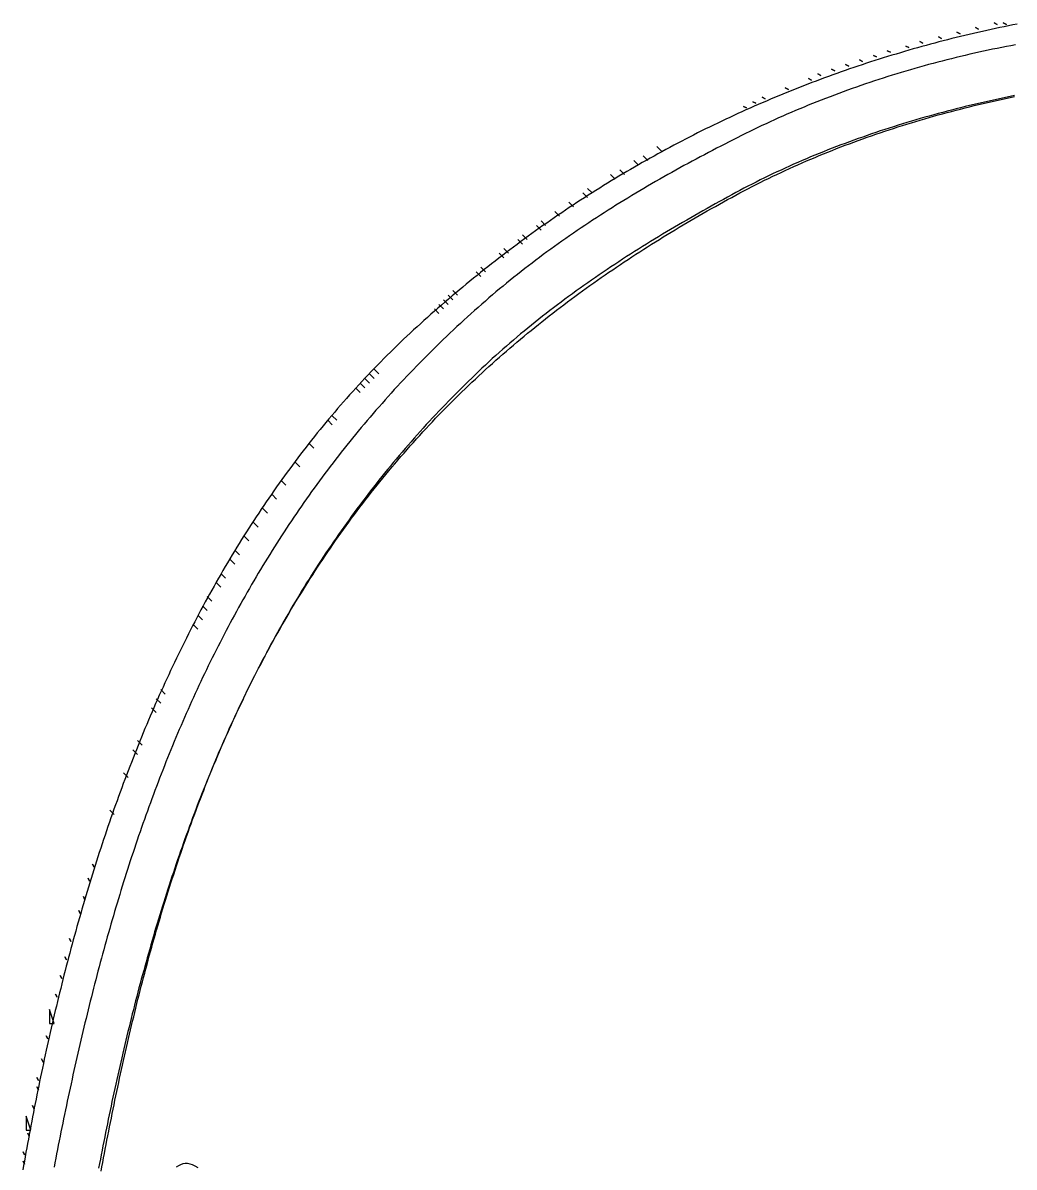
# Model space of a CAD drawing. Extents: x 0 to 2380, y 238 to 1416.
# Drawn here: x 1345.4 to 1559.1, y 688.7 to 935.3 of the extents above; entities that cross this region are included whole.
import ezdxf

# ---------------------------------------------------------------- set-up
doc = ezdxf.new("R2010")
doc.units = 0
doc.header["$MEASUREMENT"] = 0
for name, color, linetype in [('C117', 117, 'Continuous'), ('C18', 18, 'Continuous'), ('C250', 250, 'Continuous'), ('C251', 251, 'Continuous'), ('C252', 252, 'Continuous'), ('C253', 253, 'Continuous'), ('C39', 39, 'Continuous'), ('C77', 77, 'Continuous')]:
    doc.layers.add(name, color=color, linetype=linetype)

msp = doc.modelspace()

# ---------------------------------------------------------------- linework, layer by layer
at = {"layer": 'C117'}
msp.add_lwpolyline([(1348.4, 705.98), (1348.73, 705.32), (1348.4, 705.98)], dxfattribs=at)
at = {"layer": 'C18'}
msp.add_lwpolyline([(1559.76, 935.06), (1558.82, 934.87), (1557.87, 934.68), (1556.93, 934.49), (1555.98, 934.3), (1555.04, 934.1), (1554.1, 933.89), (1553.16, 933.69), (1552.22, 933.48), (1551.28, 933.27), (1550.34, 933.05), (1549.4, 932.83), (1548.46, 932.61), (1547.53, 932.39), (1546.59, 932.16), (1545.66, 931.92), (1544.73, 931.69), (1543.8, 931.45), (1542.87, 931.21), (1541.94, 930.96), (1541.01, 930.72), (1540.08, 930.46), (1539.16, 930.21), (1538.23, 929.95), (1537.31, 929.69), (1536.38, 929.43), (1535.46, 929.16), (1534.54, 928.89), (1533.62, 928.61), (1532.7, 928.34), (1531.78, 928.05), (1530.87, 927.77), (1529.95, 927.48), (1529.04, 927.19), (1528.13, 926.9), (1527.21, 926.6), (1526.3, 926.3), (1525.39, 926), (1524.48, 925.69), (1523.58, 925.38), (1522.67, 925.07), (1521.76, 924.75), (1520.86, 924.43), (1519.96, 924.1), (1519.05, 923.78), (1518.15, 923.45), (1517.25, 923.11), (1516.36, 922.78), (1515.46, 922.44), (1514.56, 922.09), (1513.67, 921.75), (1512.77, 921.4), (1511.88, 921.05), (1510.99, 920.69), (1510.1, 920.33), (1509.21, 919.97), (1508.32, 919.6), (1507.44, 919.23), (1506.55, 918.86), (1505.67, 918.48), (1504.78, 918.1), (1503.9, 917.72), (1503.02, 917.34), (1502.14, 916.95), (1501.26, 916.55), (1500.39, 916.16), (1499.51, 915.76), (1498.64, 915.36), (1497.77, 914.95), (1496.9, 914.54), (1496.03, 914.13), (1495.16, 913.72), (1494.29, 913.3), (1493.42, 912.87), (1492.56, 912.45), (1491.69, 912.02), (1490.83, 911.59), (1489.97, 911.15), (1489.11, 910.72), (1488.25, 910.27), (1487.4, 909.83), (1486.54, 909.38), (1485.69, 908.93), (1484.83, 908.47), (1483.98, 908.02), (1483.13, 907.55), (1482.28, 907.09), (1481.44, 906.62), (1480.59, 906.15), (1479.75, 905.68), (1478.9, 905.2), (1478.06, 904.72), (1477.22, 904.23), (1476.38, 903.74), (1475.54, 903.25), (1474.71, 902.76), (1473.87, 902.26), (1473.04, 901.76), (1472.21, 901.26), (1471.38, 900.75), (1470.55, 900.24), (1469.72, 899.72), (1468.9, 899.21), (1468.07, 898.69), (1467.25, 898.16), (1466.43, 897.63), (1465.61, 897.1), (1464.79, 896.57), (1463.97, 896.03), (1463.15, 895.49), (1462.34, 894.95), (1461.53, 894.4), (1460.72, 893.85), (1459.91, 893.3), (1459.1, 892.74), (1458.29, 892.18), (1457.49, 891.61), (1456.68, 891.05), (1455.88, 890.48), (1455.08, 889.9), (1454.28, 889.33), (1453.49, 888.75), (1452.69, 888.16), (1451.9, 887.58), (1451.1, 886.99), (1450.31, 886.39), (1449.52, 885.8), (1448.74, 885.2), (1447.95, 884.59), (1447.16, 883.99), (1446.38, 883.38), (1445.6, 882.76), (1444.82, 882.15), (1444.04, 881.53), (1443.27, 880.9), (1442.49, 880.28), (1441.72, 879.65), (1440.95, 879.01), (1440.18, 878.38), (1439.41, 877.74), (1438.64, 877.09), (1437.88, 876.45), (1437.11, 875.8), (1436.35, 875.15), (1435.59, 874.49), (1434.83, 873.83), (1434.08, 873.17), (1433.32, 872.5), (1432.57, 871.83), (1431.82, 871.16), (1431.07, 870.48), (1430.33, 869.81), (1429.6, 869.14), (1428.88, 868.47), (1428.15, 867.79), (1427.44, 867.11), (1426.72, 866.43), (1426.01, 865.74), (1425.3, 865.05), (1424.6, 864.36), (1423.9, 863.67), (1423.2, 862.97), (1422.51, 862.27), (1421.82, 861.57), (1421.14, 860.86), (1420.46, 860.15), (1419.78, 859.44), (1419.11, 858.73), (1418.44, 858.01), (1417.78, 857.29), (1417.11, 856.57), (1416.46, 855.84), (1415.8, 855.11), (1415.15, 854.38), (1414.5, 853.65), (1413.86, 852.91), (1413.22, 852.17), (1412.58, 851.43), (1411.95, 850.69), (1411.32, 849.94), (1410.7, 849.19), (1410.08, 848.44), (1409.46, 847.68), (1408.84, 846.93), (1408.23, 846.17), (1407.62, 845.4), (1407.02, 844.64), (1406.42, 843.87), (1405.82, 843.1), (1405.23, 842.33), (1404.64, 841.56), (1404.05, 840.78), (1403.47, 840), (1402.89, 839.22), (1402.31, 838.44), (1401.74, 837.65), (1401.17, 836.86), (1400.61, 836.07), (1400.04, 835.28), (1399.48, 834.48), (1398.93, 833.68), (1398.38, 832.88), (1397.83, 832.08), (1397.28, 831.28), (1396.74, 830.47), (1396.2, 829.66), (1395.66, 828.85), (1395.13, 828.04), (1394.6, 827.22), (1394.08, 826.4), (1393.55, 825.58), (1393.03, 824.76), (1392.52, 823.94), (1392, 823.11), (1391.49, 822.29), (1390.99, 821.46), (1390.48, 820.62), (1389.98, 819.79), (1389.49, 818.95), (1388.99, 818.12), (1388.5, 817.28), (1388.01, 816.44), (1387.53, 815.59), (1387.05, 814.75), (1386.57, 813.9), (1386.09, 813.05), (1385.62, 812.2), (1385.15, 811.35), (1384.68, 810.49), (1384.22, 809.64), (1383.76, 808.78), (1383.3, 807.92), (1382.85, 807.06), (1382.4, 806.19), (1381.95, 805.33), (1381.51, 804.46), (1381.06, 803.59), (1380.62, 802.72), (1380.19, 801.85), (1379.75, 800.98), (1379.32, 800.1), (1378.89, 799.22), (1378.47, 798.35), (1378.05, 797.47), (1377.63, 796.58), (1377.21, 795.7), (1376.8, 794.82), (1376.39, 793.93), (1375.98, 793.04), (1375.58, 792.15), (1375.17, 791.26), (1374.77, 790.37), (1374.38, 789.48), (1373.98, 788.58), (1373.59, 787.69), (1373.2, 786.79), (1372.82, 785.89), (1372.44, 784.99), (1372.05, 784.09), (1371.68, 783.19), (1371.3, 782.28), (1370.93, 781.38), (1370.56, 780.47), (1370.19, 779.56), (1369.83, 778.65), (1369.47, 777.74), (1369.11, 776.83), (1368.75, 775.92), (1368.4, 775), (1368.05, 774.09), (1367.7, 773.17), (1367.35, 772.25), (1367.01, 771.34), (1366.67, 770.42), (1366.33, 769.5), (1365.99, 768.57), (1365.66, 767.65), (1365.33, 766.73), (1365, 765.8), (1364.67, 764.88), (1364.35, 763.95), (1364.03, 763.02), (1363.71, 762.09), (1363.39, 761.16), (1363.08, 760.23), (1362.77, 759.3), (1362.46, 758.37), (1362.15, 757.44), (1361.84, 756.5), (1361.54, 755.57), (1361.24, 754.63), (1360.94, 753.69), (1360.65, 752.76), (1360.36, 751.82), (1360.07, 750.88), (1359.78, 749.94), (1359.49, 749), (1359.21, 748.06), (1358.93, 747.12), (1358.65, 746.18), (1358.37, 745.23), (1358.09, 744.29), (1357.82, 743.34), (1357.55, 742.4), (1357.28, 741.45), (1357.02, 740.51), (1356.75, 739.56), (1356.49, 738.61), (1356.23, 737.67), (1355.97, 736.72), (1355.72, 735.77), (1355.46, 734.82), (1355.21, 733.87), (1354.96, 732.92), (1354.71, 731.97), (1354.47, 731.02), (1354.22, 730.07), (1353.98, 729.12), (1353.74, 728.16), (1353.51, 727.21), (1353.27, 726.26), (1353.04, 725.31), (1352.81, 724.35), (1352.58, 723.4), (1352.35, 722.44), (1352.12, 721.49), (1351.9, 720.54), (1351.68, 719.58), (1351.46, 718.63), (1351.24, 717.67), (1351.03, 716.72), (1350.81, 715.76), (1350.6, 714.81), (1350.39, 713.85), (1350.18, 712.89), (1349.97, 711.94), (1349.77, 710.98), (1349.56, 710.03), (1349.36, 709.07), (1349.16, 708.11), (1348.97, 707.16), (1348.77, 706.2), (1348.57, 705.25), (1348.38, 704.29), (1348.19, 703.33), (1348, 702.38), (1347.81, 701.42), (1347.63, 700.47), (1347.44, 699.51), (1347.26, 698.56), (1347.08, 697.6), (1346.9, 696.64), (1346.72, 695.69), (1346.55, 694.73), (1346.37, 693.78), (1346.2, 692.83), (1346.03, 691.87), (1345.86, 690.92), (1345.69, 689.96), (1345.52, 689.01), (1345.36, 688.06)], dxfattribs=at)
at = {"layer": 'C250'}
for points in [[(1535.73, 930.32), (1536.4, 929.98), (1535.73, 930.32)], [(1522.73, 926.32), (1523.4, 925.98), (1522.73, 926.32)], [(1514.73, 923.32), (1515.4, 922.98), (1514.73, 923.32)], [(1509.73, 921.32), (1510.4, 920.98), (1509.73, 921.32)], [(1559.17, 919.63), (1558.2, 919.43), (1557.23, 919.23), (1556.26, 919.03), (1555.29, 918.82), (1554.32, 918.61), (1553.35, 918.39), (1552.38, 918.18), (1551.41, 917.95), (1550.45, 917.73), (1549.48, 917.49), (1548.51, 917.26), (1547.54, 917.02), (1546.57, 916.78), (1545.6, 916.53), (1544.63, 916.28), (1543.67, 916.02), (1542.7, 915.76), (1541.74, 915.5), (1540.77, 915.23), (1539.81, 914.96), (1538.84, 914.69), (1537.88, 914.41), (1536.92, 914.12), (1535.96, 913.83), (1535, 913.54), (1534.04, 913.24), (1533.08, 912.94), (1532.13, 912.64), (1531.17, 912.33), (1530.22, 912.02), (1529.27, 911.7), (1528.31, 911.38), (1527.37, 911.05), (1526.42, 910.72), (1525.47, 910.38), (1524.53, 910.04), (1523.59, 909.7), (1522.65, 909.35), (1521.71, 909), (1520.77, 908.64), (1519.84, 908.28), (1518.91, 907.92), (1517.98, 907.55), (1517.05, 907.17), (1516.12, 906.79), (1515.2, 906.41), (1514.28, 906.02), (1513.36, 905.63), (1512.45, 905.23), (1511.53, 904.83), (1510.62, 904.43), (1509.72, 904.02), (1508.81, 903.6), (1507.91, 903.18), (1507.01, 902.76), (1506.12, 902.33), (1505.22, 901.89), (1504.34, 901.46), (1503.45, 901.01), (1502.57, 900.57), (1501.69, 900.12), (1500.81, 899.66), (1499.94, 899.2), (1499.07, 898.73), (1498.18, 898.25), (1497.29, 897.77), (1496.4, 897.28), (1495.52, 896.8), (1494.63, 896.31), (1493.75, 895.82), (1492.87, 895.32), (1491.99, 894.83), (1491.11, 894.33), (1490.23, 893.83), (1489.35, 893.33), (1488.47, 892.82), (1487.6, 892.31), (1486.73, 891.8), (1485.85, 891.29), (1484.98, 890.77), (1484.11, 890.26), (1483.25, 889.74), (1482.38, 889.21), (1481.52, 888.69), (1480.66, 888.16), (1479.79, 887.63), (1478.94, 887.09), (1478.08, 886.56), (1477.22, 886.02), (1476.37, 885.47), (1475.52, 884.93), (1474.67, 884.38), (1473.82, 883.82), (1472.98, 883.27), (1472.14, 882.71), (1471.3, 882.15), (1470.46, 881.58), (1469.62, 881.02), (1468.79, 880.44), (1467.96, 879.87), (1467.13, 879.29), (1466.3, 878.71), (1465.48, 878.12), (1464.65, 877.53), (1463.84, 876.94), (1463.02, 876.35), (1462.21, 875.75), (1461.39, 875.14), (1460.59, 874.54), (1459.78, 873.93), (1458.98, 873.31), (1458.18, 872.69), (1457.38, 872.07), (1456.59, 871.45), (1455.8, 870.82), (1455.01, 870.18), (1454.23, 869.54), (1453.44, 868.9), (1452.67, 868.26), (1451.89, 867.61), (1451.12, 866.95), (1450.35, 866.29), (1449.59, 865.63), (1448.82, 864.96), (1448.07, 864.29), (1447.31, 863.62), (1446.56, 862.94), (1445.81, 862.25), (1445.07, 861.56), (1444.32, 860.87), (1443.59, 860.17), (1442.85, 859.47), (1442.12, 858.77), (1441.4, 858.07), (1440.68, 857.36), (1439.96, 856.65), (1439.25, 855.94), (1438.54, 855.23), (1437.83, 854.52), (1437.13, 853.8), (1436.44, 853.08), (1435.74, 852.36), (1435.05, 851.64), (1434.37, 850.91), (1433.69, 850.18), (1433.01, 849.45), (1432.34, 848.72), (1431.67, 847.99), (1431.01, 847.25), (1430.35, 846.52), (1429.69, 845.78), (1429.04, 845.03), (1428.39, 844.29), (1427.75, 843.54), (1427.11, 842.8), (1426.47, 842.05), (1425.84, 841.29), (1425.21, 840.54), (1424.59, 839.79), (1423.97, 839.03), (1423.35, 838.27), (1422.74, 837.51), (1422.13, 836.74), (1421.52, 835.98), (1420.92, 835.21), (1420.32, 834.44), (1419.73, 833.67), (1419.14, 832.9), (1418.55, 832.12), (1417.97, 831.34), (1417.39, 830.57), (1416.81, 829.78), (1416.24, 829), (1415.67, 828.22), (1415.1, 827.43), (1414.54, 826.64), (1413.99, 825.85), (1413.43, 825.06), (1412.88, 824.27), (1412.33, 823.47), (1411.79, 822.68), (1411.25, 821.88), (1410.71, 821.08), (1410.18, 820.28), (1409.65, 819.47), (1409.12, 818.67), (1408.6, 817.86), (1408.08, 817.05), (1407.56, 816.24), (1407.05, 815.43), (1406.54, 814.61), (1406.04, 813.8), (1405.53, 812.98), (1405.04, 812.16), (1404.54, 811.34), (1404.05, 810.52), (1403.56, 809.7), (1403.07, 808.87), (1402.59, 808.04), (1402.11, 807.21), (1401.63, 806.38), (1401.16, 805.55), (1400.69, 804.72), (1400.22, 803.88), (1399.76, 803.05), (1399.3, 802.21), (1398.84, 801.37), (1398.39, 800.53), (1397.94, 799.69), (1397.49, 798.84), (1397.05, 798), (1396.6, 797.15), (1396.17, 796.3), (1395.73, 795.45), (1395.3, 794.6), (1394.87, 793.75), (1394.44, 792.89), (1394.02, 792.04), (1393.6, 791.18), (1393.18, 790.32), (1392.77, 789.46), (1392.35, 788.6), (1391.94, 787.74), (1391.54, 786.87), (1391.14, 786.01), (1390.74, 785.14), (1390.34, 784.27), (1389.94, 783.4), (1389.55, 782.53), (1389.16, 781.66), (1388.78, 780.79), (1388.39, 779.91), (1388.01, 779.04), (1387.63, 778.16), (1387.26, 777.28), (1386.89, 776.4), (1386.52, 775.52), (1386.15, 774.64), (1385.79, 773.76), (1385.42, 772.87), (1385.06, 771.99), (1384.71, 771.1), (1384.35, 770.21), (1384, 769.32), (1383.65, 768.43), (1383.31, 767.54), (1382.96, 766.65), (1382.62, 765.75), (1382.29, 764.86), (1381.95, 763.96), (1381.62, 763.06), (1381.28, 762.16), (1380.96, 761.26), (1380.63, 760.36), (1380.31, 759.46), (1379.99, 758.56), (1379.67, 757.65), (1379.35, 756.75), (1379.04, 755.84), (1378.72, 754.94), (1378.41, 754.03), (1378.11, 753.12), (1377.8, 752.21), (1377.5, 751.3), (1377.2, 750.39), (1376.9, 749.47), (1376.61, 748.56), (1376.31, 747.64), (1376.02, 746.73), (1375.73, 745.81), (1375.45, 744.89), (1375.16, 743.98), (1374.88, 743.06), (1374.6, 742.14), (1374.32, 741.21), (1374.04, 740.29), (1373.77, 739.37), (1373.5, 738.44), (1373.23, 737.52), (1372.96, 736.59), (1372.7, 735.67), (1372.43, 734.74), (1372.17, 733.81), (1371.91, 732.88), (1371.65, 731.95), (1371.4, 731.02), (1371.14, 730.09), (1370.89, 729.16), (1370.64, 728.23), (1370.39, 727.29), (1370.15, 726.36), (1369.9, 725.42), (1369.66, 724.49), (1369.42, 723.55), (1369.18, 722.61), (1368.95, 721.68), (1368.71, 720.74), (1368.48, 719.8), (1368.25, 718.86), (1368.02, 717.92), (1367.79, 716.98), (1367.56, 716.03), (1367.34, 715.09), (1367.12, 714.15), (1366.9, 713.21), (1366.68, 712.26), (1366.46, 711.32), (1366.24, 710.37), (1366.03, 709.42), (1365.82, 708.48), (1365.6, 707.53), (1365.39, 706.58), (1365.19, 705.63), (1364.98, 704.69), (1364.78, 703.74), (1364.57, 702.79), (1364.37, 701.84), (1364.17, 700.88), (1363.97, 699.93), (1363.77, 698.98), (1363.58, 698.03), (1363.38, 697.08), (1363.19, 696.12), (1363, 695.17), (1362.81, 694.22), (1362.62, 693.26), (1362.43, 692.31), (1362.25, 691.35), (1362.06, 690.4), (1361.88, 689.44), (1361.69, 688.48)], [(1502.73, 918.32), (1503.4, 917.98), (1502.73, 918.32)], [(1504.73, 919.32), (1505.4, 918.98), (1504.73, 919.32)], [(1452.07, 888.65), (1453.07, 887.65), (1452.07, 888.65)], [(1434.07, 873.65), (1435.07, 872.65), (1434.07, 873.65)], [(1420.07, 859.65), (1421.07, 858.65), (1420.07, 859.65)], [(1421.07, 860.65), (1422.07, 859.65), (1421.07, 860.65)], [(1358.4, 746.98), (1358.73, 746.32), (1358.4, 746.98)], [(1357.4, 743.98), (1357.73, 743.32), (1357.4, 743.98)], [(1346.4, 695.98), (1346.73, 695.32), (1346.4, 695.98)], [(1345.4, 689.98), (1345.73, 689.32), (1345.4, 689.98)]]:
    msp.add_lwpolyline(points, dxfattribs=at)
at = {"layer": 'C251'}
for points in [[(1556.73, 935.32), (1557.4, 934.98), (1556.73, 935.32)], [(1542.73, 932.32), (1543.4, 931.98), (1542.73, 932.32)], [(1546.73, 933.32), (1547.4, 932.98), (1546.73, 933.32)], [(1538.73, 931.32), (1539.4, 930.98), (1538.73, 931.32)], [(1528.73, 928.32), (1529.4, 927.98), (1528.73, 928.32)], [(1531.73, 929.32), (1532.4, 928.98), (1531.73, 929.32)], [(1519.73, 925.32), (1520.4, 924.98), (1519.73, 925.32)], [(1525.73, 927.32), (1526.4, 926.98), (1525.73, 927.32)], [(1516.73, 924.32), (1517.4, 923.98), (1516.73, 924.32)], [(1479.07, 906.65), (1480.07, 905.65), (1479.07, 906.65)], [(1474.07, 903.65), (1475.07, 902.65), (1474.07, 903.65)], [(1466.07, 898.65), (1467.07, 897.65), (1466.07, 898.65)], [(1463.07, 896.65), (1464.07, 895.65), (1463.07, 896.65)], [(1460.07, 894.65), (1461.07, 893.65), (1460.07, 894.65)], [(1456.07, 891.65), (1457.07, 890.65), (1456.07, 891.65)], [(1448.07, 885.65), (1449.07, 884.65), (1448.07, 885.65)], [(1443.07, 881.65), (1444.07, 880.65), (1443.07, 881.65)], [(1436.07, 875.65), (1437.07, 874.65), (1436.07, 875.65)], [(1435.07, 874.65), (1436.07, 873.65), (1435.07, 874.65)], [(1419.07, 858.65), (1420.07, 857.65), (1419.07, 858.65)], [(1418.07, 857.65), (1419.07, 856.65), (1418.07, 857.65)], [(1412.07, 850.65), (1413.07, 849.65), (1412.07, 850.65)], [(1404.07, 840.65), (1405.07, 839.65), (1404.07, 840.65)], [(1399.07, 833.65), (1400.07, 832.65), (1399.07, 833.65)], [(1397.07, 830.65), (1398.07, 829.65), (1397.07, 830.65)], [(1395.07, 827.65), (1396.07, 826.65), (1395.07, 827.65)], [(1393.07, 824.65), (1394.07, 823.65), (1393.07, 824.65)], [(1390.07, 819.65), (1391.07, 818.65), (1390.07, 819.65)], [(1387.07, 814.65), (1388.07, 813.65), (1387.07, 814.65)], [(1384.07, 809.65), (1385.07, 808.65), (1384.07, 809.65)], [(1383.07, 807.65), (1384.07, 806.65), (1383.07, 807.65)], [(1382.07, 805.65), (1383.07, 804.65), (1382.07, 805.65)], [(1374.07, 789.65), (1375.07, 788.65), (1374.07, 789.65)], [(1375.07, 791.65), (1376.07, 790.65), (1375.07, 791.65)], [(1370.07, 780.65), (1371.07, 779.65), (1370.07, 780.65)], [(1360.4, 753.98), (1360.73, 753.32), (1360.4, 753.98)], [(1354.4, 733.98), (1354.73, 733.32), (1354.4, 733.98)], [(1353.4, 729.98), (1353.73, 729.32), (1353.4, 729.98)], [(1352.4, 725.98), (1352.73, 725.32), (1352.4, 725.98)], [(1351.07, 722.65), (1351.07, 719.65), (1352.07, 719.65), (1351.07, 722.65)], [(1350.4, 716.98), (1350.73, 716.32), (1350.4, 716.98)], [(1349.4, 711.98), (1349.73, 711.32), (1349.4, 711.98)], [(1347.4, 701.98), (1347.73, 701.32), (1347.4, 701.98)]]:
    msp.add_lwpolyline(points, dxfattribs=at)
at = {"layer": 'C252'}
for points in [[(1554.73, 935.32), (1555.4, 934.98), (1554.73, 935.32)], [(1550.73, 934.32), (1551.4, 933.98), (1550.73, 934.32)], [(1482.07, 908.65), (1483.07, 907.65), (1482.07, 908.65)], [(1477.07, 905.65), (1478.07, 904.65), (1477.07, 905.65)], [(1472.07, 902.65), (1473.07, 901.65), (1472.07, 902.65)], [(1467.07, 899.65), (1468.07, 898.65), (1467.07, 899.65)], [(1457.07, 892.65), (1458.07, 891.65), (1457.07, 892.65)], [(1453.07, 889.65), (1454.07, 888.65), (1453.07, 889.65)], [(1449.07, 886.65), (1450.07, 885.65), (1449.07, 886.65)], [(1444.07, 882.65), (1445.07, 881.65), (1444.07, 882.65)], [(1437.07, 876.65), (1438.07, 875.65), (1437.07, 876.65)], [(1438.07, 877.65), (1439.07, 876.65), (1438.07, 877.65)], [(1417.07, 856.65), (1418.07, 855.65), (1417.07, 856.65)], [(1411.07, 849.65), (1412.07, 848.65), (1411.07, 849.65)], [(1407.07, 844.65), (1408.07, 843.65), (1407.07, 844.65)], [(1401.07, 836.65), (1402.07, 835.65), (1401.07, 836.65)], [(1391.07, 821.65), (1392.07, 820.65), (1391.07, 821.65)], [(1388.07, 816.65), (1389.07, 815.65), (1388.07, 816.65)], [(1385.07, 811.65), (1386.07, 810.65), (1385.07, 811.65)], [(1373.07, 787.65), (1374.07, 786.65), (1373.07, 787.65)], [(1369.07, 778.65), (1370.07, 777.65), (1369.07, 778.65)], [(1367.07, 773.65), (1368.07, 772.65), (1367.07, 773.65)], [(1364.07, 765.65), (1365.07, 764.65), (1364.07, 765.65)], [(1359.4, 750.98), (1359.73, 750.32), (1359.4, 750.98)], [(1355.4, 737.98), (1355.73, 737.32), (1355.4, 737.98)], [(1348.4, 707.98), (1348.73, 707.32), (1348.4, 707.98)], [(1345.4, 691.98), (1345.73, 691.32), (1345.4, 691.98)]]:
    msp.add_lwpolyline(points, dxfattribs=at)
at = {"layer": 'C253'}
msp.add_lwpolyline([(1346.07, 699.65), (1346.07, 696.65), (1347.07, 696.65), (1346.07, 699.65)], dxfattribs=at)
at = {"layer": 'C39'}
for points in [[(1559.36, 930.57), (1558.37, 930.39), (1557.39, 930.2), (1556.4, 930.01), (1555.42, 929.82), (1554.43, 929.62), (1553.45, 929.41), (1552.46, 929.2), (1551.47, 928.99), (1550.49, 928.77), (1549.5, 928.54), (1548.51, 928.31), (1547.53, 928.08), (1546.54, 927.84), (1545.55, 927.6), (1544.57, 927.35), (1543.58, 927.1), (1542.6, 926.84), (1541.61, 926.58), (1540.63, 926.32), (1539.65, 926.05), (1538.67, 925.77), (1537.69, 925.5), (1536.71, 925.21), (1535.73, 924.93), (1534.75, 924.63), (1533.78, 924.34), (1532.81, 924.04), (1531.83, 923.73), (1530.86, 923.43), (1529.89, 923.11), (1528.93, 922.8), (1527.96, 922.48), (1527, 922.15), (1526.04, 921.82), (1525.08, 921.49), (1524.12, 921.15), (1523.17, 920.81), (1522.22, 920.46), (1521.27, 920.11), (1520.32, 919.76), (1519.38, 919.4), (1518.43, 919.04), (1517.5, 918.68), (1516.56, 918.31), (1515.63, 917.94), (1514.7, 917.56), (1513.77, 917.18), (1512.85, 916.79), (1511.93, 916.41), (1511.01, 916.01), (1510.1, 915.62), (1509.19, 915.22), (1508.29, 914.82), (1507.39, 914.41), (1506.49, 914), (1505.6, 913.59), (1504.71, 913.17), (1503.82, 912.75), (1502.94, 912.32), (1502.07, 911.9), (1501.17, 911.45), (1500.28, 911.01), (1499.38, 910.56), (1498.49, 910.12), (1497.6, 909.66), (1496.71, 909.21), (1495.82, 908.76), (1494.93, 908.3), (1494.05, 907.84), (1493.16, 907.38), (1492.28, 906.91), (1491.4, 906.44), (1490.51, 905.97), (1489.63, 905.5), (1488.76, 905.03), (1487.88, 904.55), (1487, 904.07), (1486.13, 903.59), (1485.26, 903.1), (1484.39, 902.61), (1483.52, 902.12), (1482.65, 901.63), (1481.78, 901.13), (1480.92, 900.63), (1480.06, 900.13), (1479.2, 899.62), (1478.34, 899.11), (1477.48, 898.6), (1476.63, 898.09), (1475.77, 897.57), (1474.92, 897.05), (1474.07, 896.53), (1473.23, 896), (1472.38, 895.47), (1471.54, 894.94), (1470.7, 894.4), (1469.86, 893.86), (1469.02, 893.32), (1468.19, 892.77), (1467.35, 892.22), (1466.52, 891.67), (1465.7, 891.11), (1464.87, 890.55), (1464.05, 889.99), (1463.23, 889.42), (1462.41, 888.85), (1461.59, 888.28), (1460.78, 887.7), (1459.97, 887.12), (1459.16, 886.54), (1458.35, 885.95), (1457.55, 885.36), (1456.75, 884.76), (1455.95, 884.16), (1455.15, 883.56), (1454.36, 882.95), (1453.57, 882.34), (1452.78, 881.73), (1452, 881.11), (1451.22, 880.49), (1450.44, 879.86), (1449.66, 879.23), (1448.89, 878.6), (1448.12, 877.96), (1447.35, 877.31), (1446.59, 876.67), (1445.83, 876.02), (1445.07, 875.36), (1444.28, 874.68), (1443.51, 874), (1442.73, 873.31), (1441.96, 872.62), (1441.2, 871.93), (1440.44, 871.24), (1439.68, 870.54), (1438.93, 869.85), (1438.18, 869.15), (1437.44, 868.45), (1436.7, 867.75), (1435.97, 867.04), (1435.24, 866.34), (1434.51, 865.63), (1433.79, 864.92), (1433.07, 864.21), (1432.36, 863.49), (1431.65, 862.78), (1430.94, 862.06), (1430.24, 861.34), (1429.54, 860.62), (1428.85, 859.9), (1428.16, 859.18), (1427.47, 858.45), (1426.79, 857.72), (1426.12, 856.99), (1425.44, 856.26), (1424.78, 855.53), (1424.11, 854.79), (1423.45, 854.05), (1422.79, 853.31), (1422.14, 852.57), (1421.49, 851.83), (1420.85, 851.09), (1420.21, 850.34), (1419.57, 849.59), (1418.94, 848.84), (1418.31, 848.09), (1417.68, 847.34), (1417.06, 846.58), (1416.44, 845.83), (1415.83, 845.07), (1415.22, 844.31), (1414.61, 843.55), (1414.01, 842.79), (1413.41, 842.02), (1412.81, 841.25), (1412.22, 840.49), (1411.63, 839.72), (1411.05, 838.94), (1410.47, 838.17), (1409.89, 837.4), (1409.32, 836.62), (1408.75, 835.84), (1408.18, 835.06), (1407.62, 834.28), (1407.06, 833.5), (1406.5, 832.71), (1405.95, 831.93), (1405.4, 831.14), (1404.86, 830.35), (1404.32, 829.56), (1403.78, 828.77), (1403.24, 827.97), (1402.71, 827.18), (1402.18, 826.38), (1401.66, 825.58), (1401.14, 824.78), (1400.62, 823.98), (1400.11, 823.18), (1399.6, 822.37), (1399.09, 821.57), (1398.58, 820.76), (1398.08, 819.95), (1397.59, 819.14), (1397.09, 818.33), (1396.6, 817.52), (1396.11, 816.7), (1395.63, 815.89), (1395.15, 815.07), (1394.67, 814.25), (1394.19, 813.43), (1393.72, 812.61), (1393.25, 811.78), (1392.79, 810.96), (1392.33, 810.13), (1391.87, 809.3), (1391.41, 808.47), (1390.96, 807.64), (1390.51, 806.81), (1390.06, 805.98), (1389.62, 805.14), (1389.18, 804.31), (1388.74, 803.47), (1388.3, 802.63), (1387.87, 801.79), (1387.44, 800.95), (1387.01, 800.11), (1386.59, 799.27), (1386.17, 798.42), (1385.75, 797.57), (1385.34, 796.73), (1384.93, 795.88), (1384.52, 795.03), (1384.11, 794.18), (1383.71, 793.32), (1383.31, 792.47), (1382.91, 791.61), (1382.52, 790.76), (1382.12, 789.9), (1381.73, 789.04), (1381.35, 788.18), (1380.96, 787.32), (1380.58, 786.46), (1380.2, 785.59), (1379.83, 784.73), (1379.45, 783.86), (1379.08, 783), (1378.72, 782.13), (1378.35, 781.26), (1377.99, 780.39), (1377.63, 779.51), (1377.27, 778.64), (1376.91, 777.77), (1376.56, 776.89), (1376.21, 776.02), (1375.86, 775.14), (1375.52, 774.26), (1375.17, 773.38), (1374.83, 772.5), (1374.5, 771.62), (1374.16, 770.73), (1373.83, 769.85), (1373.5, 768.96), (1373.17, 768.08), (1372.84, 767.19), (1372.52, 766.3), (1372.2, 765.41), (1371.88, 764.52), (1371.56, 763.63), (1371.25, 762.74), (1370.93, 761.85), (1370.62, 760.95), (1370.32, 760.06), (1370.01, 759.16), (1369.71, 758.26), (1369.41, 757.36), (1369.11, 756.46), (1368.81, 755.56), (1368.51, 754.66), (1368.22, 753.76), (1367.93, 752.86), (1367.64, 751.95), (1367.36, 751.05), (1367.07, 750.14), (1366.79, 749.24), (1366.51, 748.33), (1366.23, 747.42), (1365.95, 746.51), (1365.68, 745.6), (1365.41, 744.69), (1365.14, 743.78), (1364.87, 742.86), (1364.6, 741.95), (1364.34, 741.03), (1364.08, 740.12), (1363.81, 739.2), (1363.56, 738.29), (1363.3, 737.37), (1363.04, 736.45), (1362.79, 735.53), (1362.54, 734.61), (1362.29, 733.69), (1362.04, 732.77), (1361.79, 731.84), (1361.55, 730.92), (1361.31, 729.99), (1361.06, 729.07), (1360.82, 728.14), (1360.59, 727.22), (1360.35, 726.29), (1360.12, 725.36), (1359.88, 724.43), (1359.65, 723.5), (1359.42, 722.57), (1359.19, 721.64), (1358.97, 720.71), (1358.74, 719.78), (1358.52, 718.85), (1358.29, 717.91), (1358.07, 716.98), (1357.86, 716.04), (1357.64, 715.11), (1357.42, 714.17), (1357.21, 713.23), (1356.99, 712.3), (1356.78, 711.36), (1356.57, 710.42), (1356.36, 709.48), (1356.15, 708.54), (1355.95, 707.6), (1355.74, 706.66), (1355.54, 705.72), (1355.34, 704.77), (1355.14, 703.83), (1354.94, 702.89), (1354.74, 701.94), (1354.54, 701), (1354.34, 700.05), (1354.15, 699.11), (1353.95, 698.16), (1353.76, 697.22), (1353.57, 696.27), (1353.38, 695.32), (1353.19, 694.37), (1353, 693.42), (1352.82, 692.47), (1352.63, 691.53), (1352.45, 690.58), (1352.26, 689.62), (1352.08, 688.67)], [(1362.22, 687.77), (1362.4, 688.73), (1362.58, 689.69), (1362.76, 690.65), (1362.94, 691.61), (1363.12, 692.56), (1363.31, 693.52), (1363.49, 694.48), (1363.68, 695.44), (1363.87, 696.39), (1364.05, 697.35), (1364.24, 698.3), (1364.43, 699.26), (1364.63, 700.21), (1364.82, 701.17), (1365.02, 702.12), (1365.21, 703.08), (1365.41, 704.03), (1365.61, 704.98), (1365.81, 705.93), (1366.01, 706.88), (1366.22, 707.83), (1366.42, 708.78), (1366.63, 709.73), (1366.84, 710.68), (1367.05, 711.63), (1367.26, 712.58), (1367.48, 713.53), (1367.69, 714.47), (1367.91, 715.42), (1368.13, 716.37), (1368.35, 717.31), (1368.57, 718.26), (1368.79, 719.2), (1369.02, 720.14), (1369.25, 721.08), (1369.47, 722.03), (1369.71, 722.97), (1369.94, 723.91), (1370.17, 724.85), (1370.41, 725.79), (1370.65, 726.73), (1370.89, 727.66), (1371.13, 728.6), (1371.37, 729.54), (1371.62, 730.47), (1371.87, 731.41), (1372.12, 732.34), (1372.37, 733.27), (1372.62, 734.21), (1372.88, 735.14), (1373.14, 736.07), (1373.4, 737), (1373.66, 737.93), (1373.93, 738.86), (1374.19, 739.78), (1374.46, 740.71), (1374.73, 741.64), (1375.01, 742.56), (1375.28, 743.49), (1375.56, 744.41), (1375.84, 745.33), (1376.12, 746.25), (1376.41, 747.17), (1376.7, 748.09), (1376.99, 749.01), (1377.28, 749.93), (1377.57, 750.85), (1377.87, 751.77), (1378.17, 752.68), (1378.47, 753.59), (1378.77, 754.51), (1379.08, 755.42), (1379.39, 756.33), (1379.7, 757.24), (1380.01, 758.15), (1380.33, 759.06), (1380.65, 759.97), (1380.97, 760.87), (1381.3, 761.78), (1381.62, 762.68), (1381.95, 763.59), (1382.29, 764.49), (1382.62, 765.39), (1382.96, 766.29), (1383.3, 767.19), (1383.64, 768.09), (1383.99, 768.98), (1384.34, 769.88), (1384.69, 770.78), (1385.04, 771.67), (1385.4, 772.56), (1385.76, 773.45), (1386.12, 774.34), (1386.49, 775.23), (1386.86, 776.12), (1387.23, 777.01), (1387.61, 777.89), (1387.98, 778.78), (1388.36, 779.66), (1388.75, 780.54), (1389.13, 781.42), (1389.52, 782.3), (1389.92, 783.18), (1390.31, 784.06), (1390.71, 784.93), (1391.12, 785.81), (1391.52, 786.68), (1391.93, 787.55), (1392.34, 788.42), (1392.76, 789.29), (1393.17, 790.16), (1393.6, 791.02), (1394.02, 791.89), (1394.45, 792.75), (1394.88, 793.62), (1395.32, 794.48), (1395.75, 795.34), (1396.19, 796.2), (1396.64, 797.05), (1397.09, 797.91), (1397.54, 798.76), (1397.99, 799.62), (1398.45, 800.47), (1398.91, 801.32), (1399.38, 802.17), (1399.85, 803.02), (1400.32, 803.86), (1400.8, 804.71), (1401.28, 805.55), (1401.76, 806.39), (1402.25, 807.23), (1402.74, 808.07), (1403.23, 808.91), (1403.73, 809.74), (1404.23, 810.58), (1404.74, 811.41), (1405.25, 812.24), (1405.76, 813.07), (1406.28, 813.9), (1406.8, 814.72), (1407.32, 815.55), (1407.85, 816.37), (1408.38, 817.19), (1408.91, 818.01), (1409.45, 818.83), (1410, 819.65), (1410.54, 820.46), (1411.1, 821.28), (1411.65, 822.09), (1412.21, 822.9), (1412.77, 823.71), (1413.34, 824.52), (1413.91, 825.32), (1414.49, 826.13), (1415.07, 826.93), (1415.65, 827.73), (1416.24, 828.53), (1416.83, 829.32), (1417.42, 830.12), (1418.02, 830.91), (1418.63, 831.7), (1419.24, 832.49), (1419.85, 833.28), (1420.46, 834.07), (1421.09, 834.85), (1421.71, 835.64), (1422.34, 836.42), (1422.97, 837.2), (1423.61, 837.98), (1424.26, 838.75), (1424.9, 839.53), (1425.55, 840.3), (1426.21, 841.07), (1426.87, 841.84), (1427.53, 842.6), (1428.2, 843.37), (1428.88, 844.13), (1429.55, 844.89), (1430.24, 845.65), (1430.92, 846.4), (1431.6, 847.14), (1432.28, 847.88), (1432.97, 848.62), (1433.66, 849.35), (1434.35, 850.08), (1435.05, 850.81), (1435.75, 851.53), (1436.45, 852.24), (1437.16, 852.96), (1437.87, 853.67), (1438.58, 854.38), (1439.29, 855.08), (1440.01, 855.78), (1440.73, 856.47), (1441.45, 857.17), (1442.18, 857.86), (1442.91, 858.54), (1443.64, 859.22), (1444.37, 859.9), (1445.11, 860.58), (1445.85, 861.25), (1446.59, 861.92), (1447.34, 862.58), (1448.09, 863.24), (1448.84, 863.9), (1449.59, 864.55), (1450.35, 865.2), (1451.11, 865.85), (1451.87, 866.5), (1452.63, 867.14), (1453.4, 867.77), (1454.17, 868.41), (1454.94, 869.04), (1455.71, 869.67), (1456.49, 870.29), (1457.27, 870.91), (1458.05, 871.53), (1458.84, 872.15), (1459.62, 872.76), (1460.41, 873.37), (1461.2, 873.97), (1462, 874.57), (1462.79, 875.17), (1463.59, 875.77), (1464.39, 876.36), (1465.2, 876.95), (1466, 877.54), (1466.81, 878.12), (1467.62, 878.7), (1468.43, 879.28), (1469.25, 879.85), (1470.07, 880.42), (1470.88, 880.99), (1471.71, 881.56), (1472.53, 882.12), (1473.36, 882.68), (1474.18, 883.24), (1475.01, 883.79), (1475.85, 884.34), (1476.68, 884.89), (1477.52, 885.44), (1478.36, 885.98), (1479.2, 886.52), (1480.04, 887.06), (1480.89, 887.59), (1481.73, 888.12), (1482.58, 888.65), (1483.43, 889.18), (1484.28, 889.7), (1485.14, 890.22), (1486, 890.74), (1486.86, 891.25), (1487.72, 891.76), (1488.58, 892.27), (1489.44, 892.78), (1490.31, 893.29), (1491.18, 893.79), (1492.05, 894.29), (1492.92, 894.78), (1493.79, 895.28), (1494.67, 895.77), (1495.54, 896.26), (1496.42, 896.75), (1497.3, 897.23), (1498.18, 897.71), (1499.07, 898.19), (1499.94, 898.66), (1500.82, 899.12), (1501.69, 899.58), (1502.58, 900.04), (1503.46, 900.49), (1504.35, 900.94), (1505.24, 901.38), (1506.14, 901.81), (1507.03, 902.25), (1507.93, 902.67), (1508.83, 903.1), (1509.74, 903.52), (1510.65, 903.93), (1511.56, 904.34), (1512.47, 904.75), (1513.38, 905.15), (1514.3, 905.55), (1515.22, 905.94), (1516.14, 906.33), (1517.07, 906.71), (1517.99, 907.09), (1518.92, 907.47), (1519.85, 907.84), (1520.79, 908.21), (1521.72, 908.57), (1522.66, 908.93), (1523.6, 909.28), (1524.54, 909.63), (1525.48, 909.98), (1526.42, 910.32), (1527.37, 910.65), (1528.32, 910.99), (1529.27, 911.31), (1530.22, 911.64), (1531.17, 911.96), (1532.12, 912.27), (1533.08, 912.58), (1534.03, 912.89), (1534.99, 913.19), (1535.95, 913.49), (1536.91, 913.79), (1537.87, 914.08), (1538.83, 914.36), (1539.79, 914.65), (1540.76, 914.92), (1541.72, 915.2), (1542.69, 915.47), (1543.65, 915.73), (1544.62, 915.99), (1545.59, 916.25), (1546.56, 916.5), (1547.53, 916.75), (1548.5, 917), (1549.47, 917.24), (1550.44, 917.48), (1551.41, 917.71), (1552.38, 917.94), (1553.35, 918.16), (1554.32, 918.38), (1555.29, 918.6), (1556.27, 918.81), (1557.24, 919.02), (1558.21, 919.23), (1559.18, 919.43)], [(1383.13, 688.51), (1382.53, 688.88), (1381.95, 689.15), (1381.4, 689.33), (1380.86, 689.42), (1380.33, 689.43), (1379.83, 689.35), (1379.34, 689.2), (1378.88, 688.97), (1378.42, 688.67)]]:
    msp.add_lwpolyline(points, dxfattribs=at)
at = {"layer": 'C77'}
msp.add_lwpolyline([(1500.73, 917.32), (1501.4, 916.98), (1500.73, 917.32)], dxfattribs=at)

doc.saveas('drawing.dxf')
